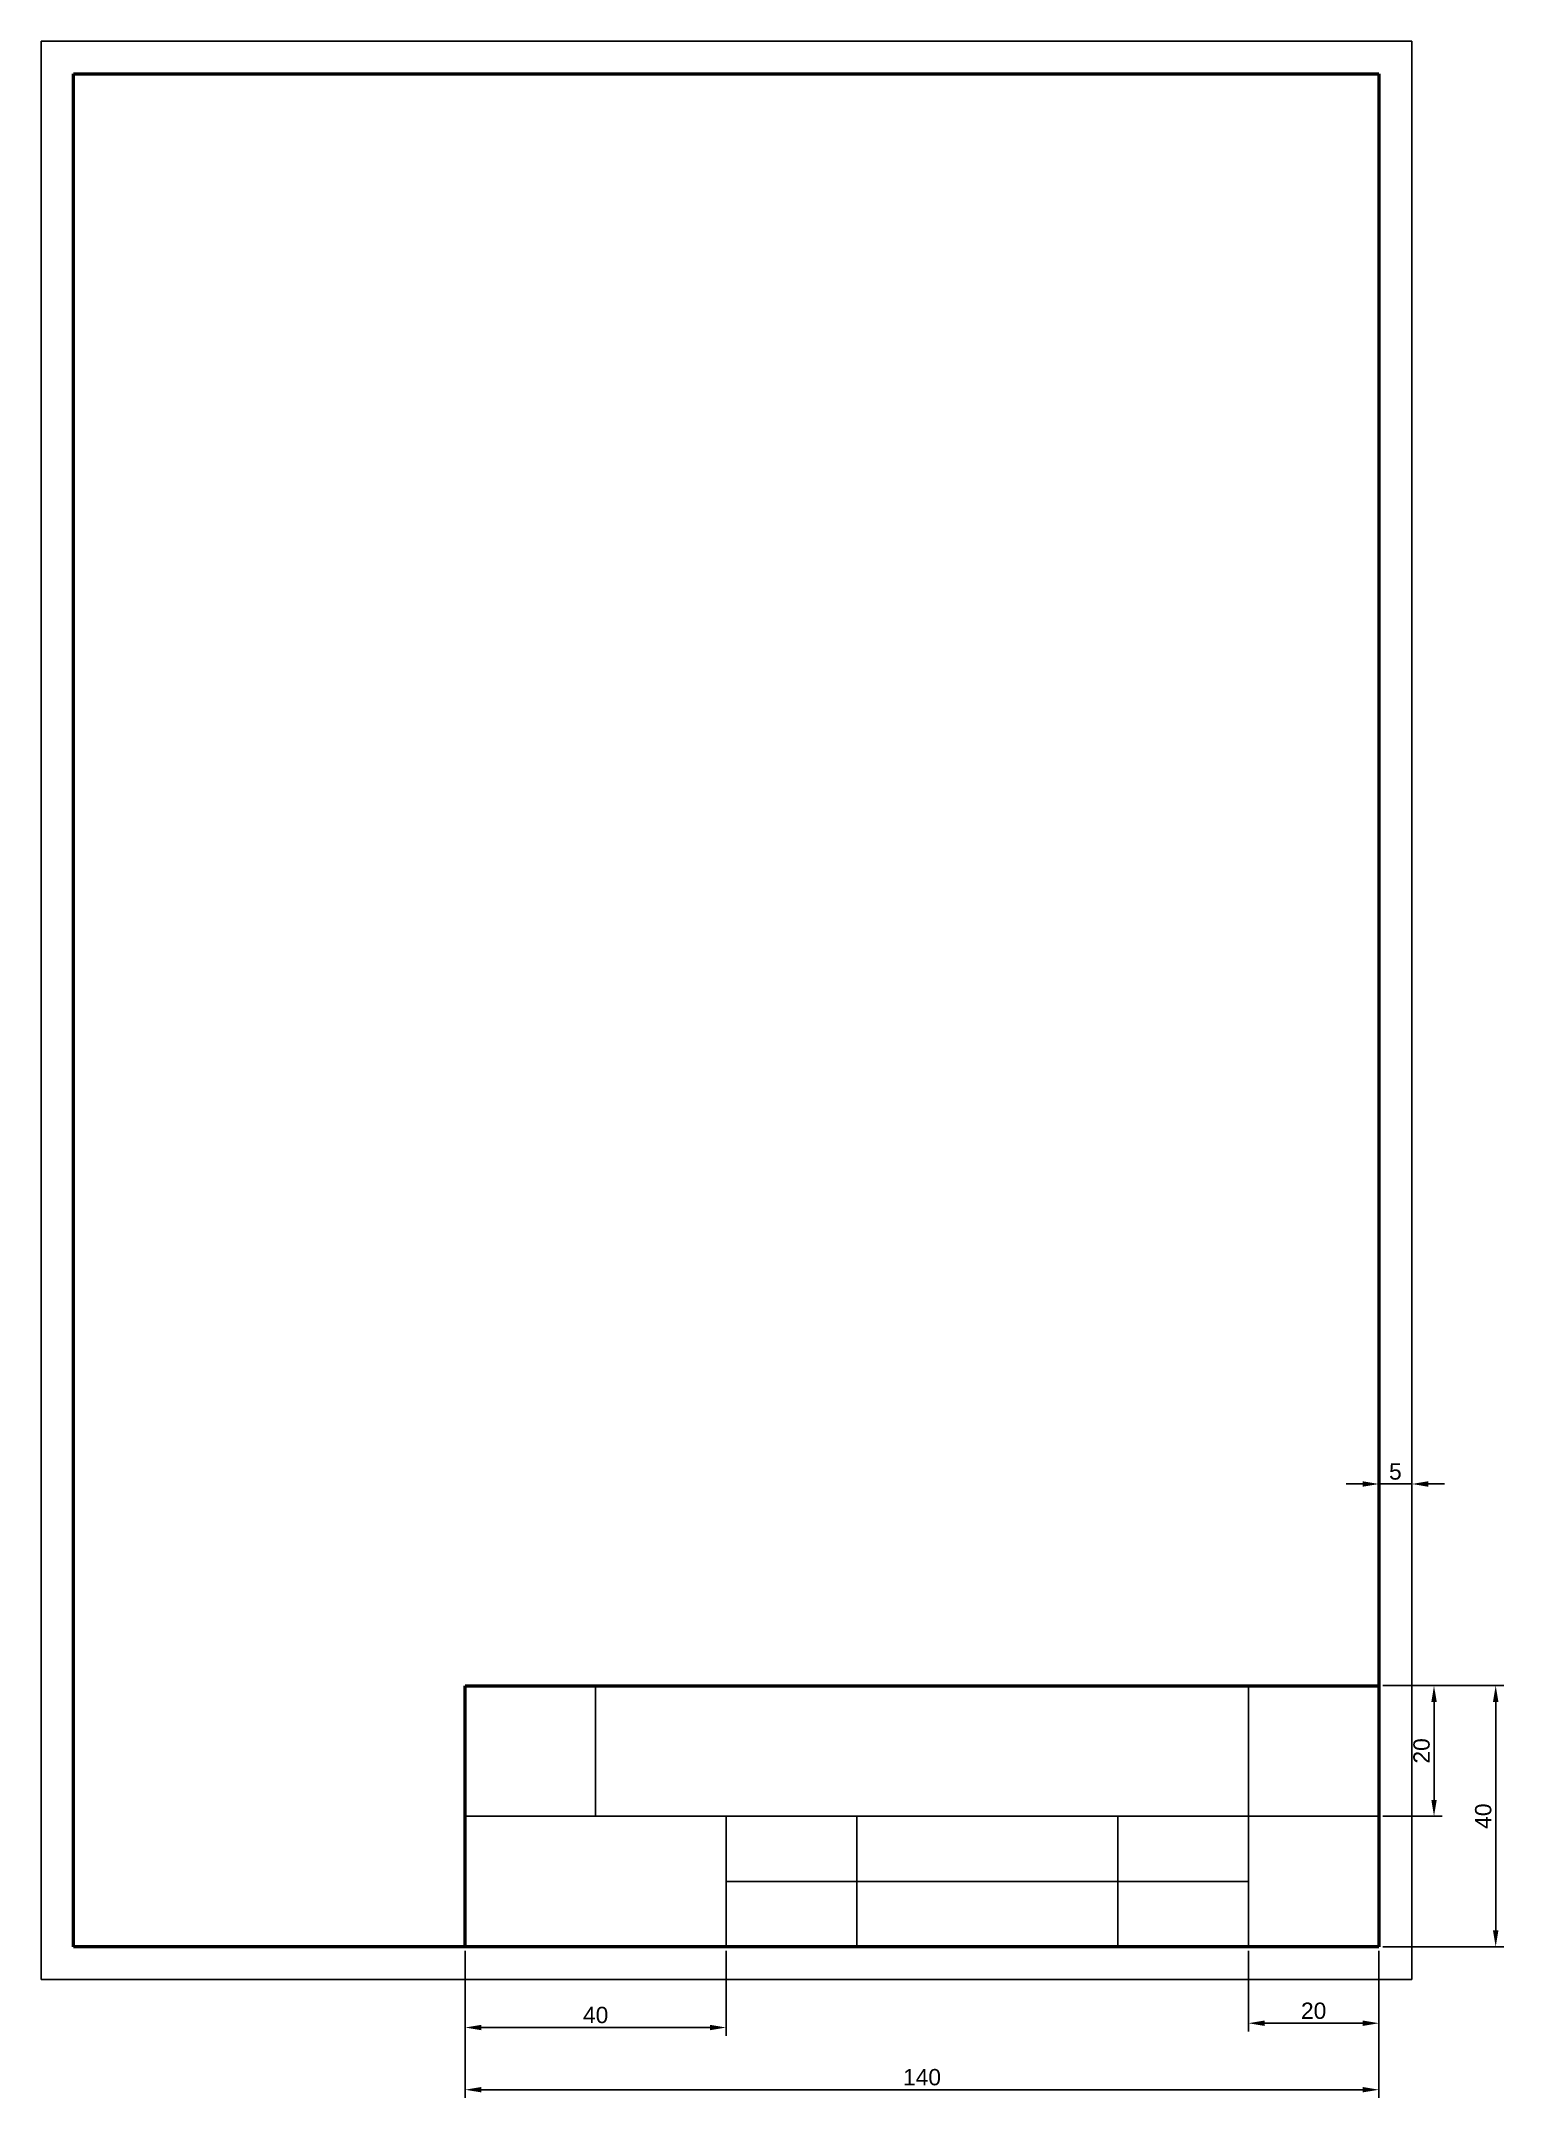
# Model space of a CAD drawing. Header units: millimetres. Extents: x 1000 to 1224, y 480 to 795.
import ezdxf

# ---------------------------------------------------------------- set-up
doc = ezdxf.new("R2010")
doc.units = ezdxf.units.MM
doc.styles.get("Standard").update_dxf_attribs({"font": 'arial.ttf'})
doc.dimstyles.new('ISO-25', dxfattribs={"dimtxt": 2.5, "dimasz": 2.5, "dimexe": 1.25, "dimexo": 0.625, "dimtad": 1, "dimtxsty": 'Standard', "dimcen": 2.5, "dimadec": 0, "dimazin": 0, "dimtfac": 1, "dimtmove": 0, "dimatfit": 3, "dimfxl": 1, "dimarcsym": 0})

# ---------------------------------------------------------------- blocks, each defined once
blk = doc.blocks.new('*D2')
at = {"color": 0, "lineweight": -2, "transparency": 16777216}
for p, q in [((1064.5, 502.16), (1064.5, 479.62)), ((1204.5, 502.16), (1204.5, 479.62)), ((1067, 480.87), (1202, 480.87))]:
    blk.add_line(p, q, dxfattribs=at)
at = {"color": 0, "transparency": 16777216}
for points in [[(1067, 481.29), (1067, 480.46), (1064.5, 480.87)], [(1202, 481.29), (1202, 480.46), (1204.5, 480.87)]]:
    blk.add_solid(points, dxfattribs=at)
at = {"layer": 'Defpoints', "color": 0, "transparency": 16777216}
for p in [(1064.5, 502.79), (1204.5, 502.79), (1204.5, 480.87)]:
    blk.add_point(p, dxfattribs=at)
at = {"color": 0, "transparency": 16777216, "insert": (1134.5, 482.78), "char_height": 2.5, "attachment_point": 5}
blk.add_mtext('140', dxfattribs=at)
blk = doc.blocks.new('*D3')
at = {"color": 0, "lineweight": -2, "transparency": 16777216}
for p, q in [((1205.12, 542.79), (1223.64, 542.79)), ((1222.39, 540.29), (1222.39, 505.29)), ((1205.12, 502.79), (1223.64, 502.79))]:
    blk.add_line(p, q, dxfattribs=at)
at = {"color": 0, "transparency": 16777216}
for points in [[(1221.97, 540.29), (1222.81, 540.29), (1222.39, 542.79)], [(1221.97, 505.29), (1222.81, 505.29), (1222.39, 502.79)]]:
    blk.add_solid(points, dxfattribs=at)
at = {"layer": 'Defpoints', "color": 0, "transparency": 16777216}
for p in [(1204.5, 542.79), (1204.5, 502.79), (1222.39, 502.79)]:
    blk.add_point(p, dxfattribs=at)
at = {"color": 0, "transparency": 16777216, "insert": (1220.49, 522.79), "char_height": 2.5, "attachment_point": 5, "rotation": 90}
blk.add_mtext('40', dxfattribs=at)
blk = doc.blocks.new('*D4')
at = {"color": 0, "lineweight": -2, "transparency": 16777216}
for p, q in [((1205.12, 542.79), (1214.19, 542.79)), ((1212.94, 525.29), (1212.94, 540.29)), ((1205.12, 522.79), (1214.19, 522.79))]:
    blk.add_line(p, q, dxfattribs=at)
at = {"color": 0, "transparency": 16777216}
for points in [[(1212.53, 540.29), (1213.36, 540.29), (1212.94, 542.79)], [(1212.53, 525.29), (1213.36, 525.29), (1212.94, 522.79)]]:
    blk.add_solid(points, dxfattribs=at)
at = {"layer": 'Defpoints', "color": 0, "transparency": 16777216}
for p in [(1204.5, 542.79), (1212.94, 542.79), (1204.5, 522.79)]:
    blk.add_point(p, dxfattribs=at)
at = {"color": 0, "transparency": 16777216, "insert": (1211.04, 532.79), "char_height": 2.5, "attachment_point": 5, "rotation": 90}
blk.add_mtext('20', dxfattribs=at)
blk = doc.blocks.new('*D5')
at = {"color": 0, "lineweight": -2, "transparency": 16777216}
for p, q in [((1202, 573.69), (1199.5, 573.69)), ((1204.5, 574.31), (1204.5, 574.94)), ((1204.5, 573.69), (1209.55, 573.69)), ((1209.55, 574.31), (1209.55, 574.94)), ((1212.05, 573.69), (1214.55, 573.69))]:
    blk.add_line(p, q, dxfattribs=at)
at = {"color": 0, "transparency": 16777216}
for points in [[(1202, 574.11), (1202, 573.27), (1204.5, 573.69)], [(1212.05, 574.11), (1212.05, 573.27), (1209.55, 573.69)]]:
    blk.add_solid(points, dxfattribs=at)
at = {"layer": 'Defpoints', "color": 0, "transparency": 16777216}
for p in [(1204.5, 573.69), (1209.55, 573.69), (1209.55, 573.69)]:
    blk.add_point(p, dxfattribs=at)
at = {"color": 0, "transparency": 16777216, "insert": (1207.02, 575.59), "char_height": 2.5, "attachment_point": 5}
blk.add_mtext('5', dxfattribs=at)
blk = doc.blocks.new('*D6')
at = {"color": 0, "lineweight": -2, "transparency": 16777216}
for p, q in [((1064.5, 502.16), (1064.5, 489.15)), ((1104.5, 502.16), (1104.5, 489.15)), ((1067, 490.4), (1102, 490.4))]:
    blk.add_line(p, q, dxfattribs=at)
at = {"color": 0, "transparency": 16777216}
for points in [[(1067, 490.82), (1067, 489.99), (1064.5, 490.4)], [(1102, 490.82), (1102, 489.99), (1104.5, 490.4)]]:
    blk.add_solid(points, dxfattribs=at)
at = {"layer": 'Defpoints', "color": 0, "transparency": 16777216}
for p in [(1064.5, 502.79), (1104.5, 502.79), (1104.5, 490.4)]:
    blk.add_point(p, dxfattribs=at)
at = {"color": 0, "transparency": 16777216, "insert": (1084.5, 492.31), "char_height": 2.5, "attachment_point": 5}
blk.add_mtext('40', dxfattribs=at)
blk = doc.blocks.new('*D7')
at = {"color": 0, "lineweight": -2, "transparency": 16777216}
for p, q in [((1184.5, 502.16), (1184.5, 489.81)), ((1204.5, 502.16), (1204.5, 489.81)), ((1187, 491.06), (1202, 491.06))]:
    blk.add_line(p, q, dxfattribs=at)
at = {"color": 0, "transparency": 16777216}
for points in [[(1187, 491.48), (1187, 490.64), (1184.5, 491.06)], [(1202, 491.48), (1202, 490.64), (1204.5, 491.06)]]:
    blk.add_solid(points, dxfattribs=at)
at = {"layer": 'Defpoints', "color": 0, "transparency": 16777216}
for p in [(1184.5, 502.79), (1204.5, 502.79), (1204.5, 491.06)]:
    blk.add_point(p, dxfattribs=at)
at = {"color": 0, "transparency": 16777216, "insert": (1194.5, 492.96), "char_height": 2.5, "attachment_point": 5}
blk.add_mtext('20', dxfattribs=at)

msp = doc.modelspace()

# ---------------------------------------------------------------- linework, layer by layer
for p, q in [((1209.549, 794.786), (999.549, 794.786)), ((999.549, 794.786), (999.549, 497.786)), ((1209.549, 497.786), (1209.549, 794.786)), ((1064.497, 542.786), (1084.497, 542.786)), ((1084.497, 542.786), (1084.497, 522.786)), ((1184.497, 502.786), (1184.497, 542.786)), ((1064.497, 502.786), (1064.497, 522.786)), ((1064.497, 522.786), (1204.497, 522.786)), ((1104.497, 502.786), (1104.497, 522.786)), ((1104.497, 522.786), (1134.497, 522.786)), ((1104.497, 522.786), (1124.497, 522.786)), ((1124.497, 522.786), (1124.497, 502.786)), ((1164.497, 502.786), (1164.497, 522.786)), ((1104.497, 502.786), (1104.497, 512.786)), ((1104.497, 512.786), (1184.497, 512.786)), ((1064.497, 502.786), (1104.497, 502.786)), ((1184.497, 502.786), (1164.497, 502.786)), ((1204.497, 502.786), (1184.497, 502.786)), ((999.549, 497.786), (1209.549, 497.786))]:
    msp.add_line(p, q)
at = {"lineweight": 50}
for p, q in [((1004.497, 502.786), (1004.497, 789.786)), ((1004.497, 789.786), (1204.497, 789.786)), ((1204.497, 789.786), (1204.497, 502.786)), ((1064.497, 502.786), (1064.497, 542.786)), ((1064.497, 542.786), (1204.497, 542.786)), ((1204.497, 542.786), (1204.497, 502.786)), ((1204.497, 502.786), (1004.497, 502.786)), ((1204.497, 502.786), (1064.497, 502.786))]:
    msp.add_line(p, q, dxfattribs=at)

# ---------------------------------------------------------------- dimensions: what is measured, and where the dimension line sits
at = {"color": 114, "true_color": 0x139b48}
dim = msp.add_linear_dim(base=(1209.549, 573.689), p1=(1204.497, 573.689), p2=(1209.549, 573.689), text='5', dimstyle='ISO-25', dxfattribs=at)
dim.commit()
dim.dimension.update_dxf_attribs({"geometry": '*D5', "text_midpoint": (1207.023, 575.585)})
for base, p1, p2, picture, middle in [((1222.39, 502.786), (1204.497, 542.786), (1204.497, 502.786), '*D3', (1220.488, 522.786)), ((1212.945, 542.786), (1204.497, 522.786), (1204.497, 542.786), '*D4', (1211.043, 532.786))]:
    dim = msp.add_linear_dim(base=base, p1=p1, p2=p2, angle=90, dimstyle='ISO-25', dxfattribs=at)
    dim.commit()
    dim.dimension.update_dxf_attribs({"geometry": picture, "text_midpoint": middle})
for base, p1, p2, picture, middle in [((1204.497, 480.874), (1064.497, 502.786), (1204.497, 502.786), '*D2', (1134.497, 482.776)), ((1104.497, 490.404), (1064.497, 502.786), (1104.497, 502.786), '*D6', (1084.497, 492.306)), ((1204.497, 491.061), (1184.497, 502.786), (1204.497, 502.786), '*D7', (1194.497, 492.963))]:
    dim = msp.add_linear_dim(base=base, p1=p1, p2=p2, dimstyle='ISO-25', dxfattribs=at)
    dim.commit()
    dim.dimension.update_dxf_attribs({"geometry": picture, "text_midpoint": middle})

doc.saveas('drawing.dxf')
